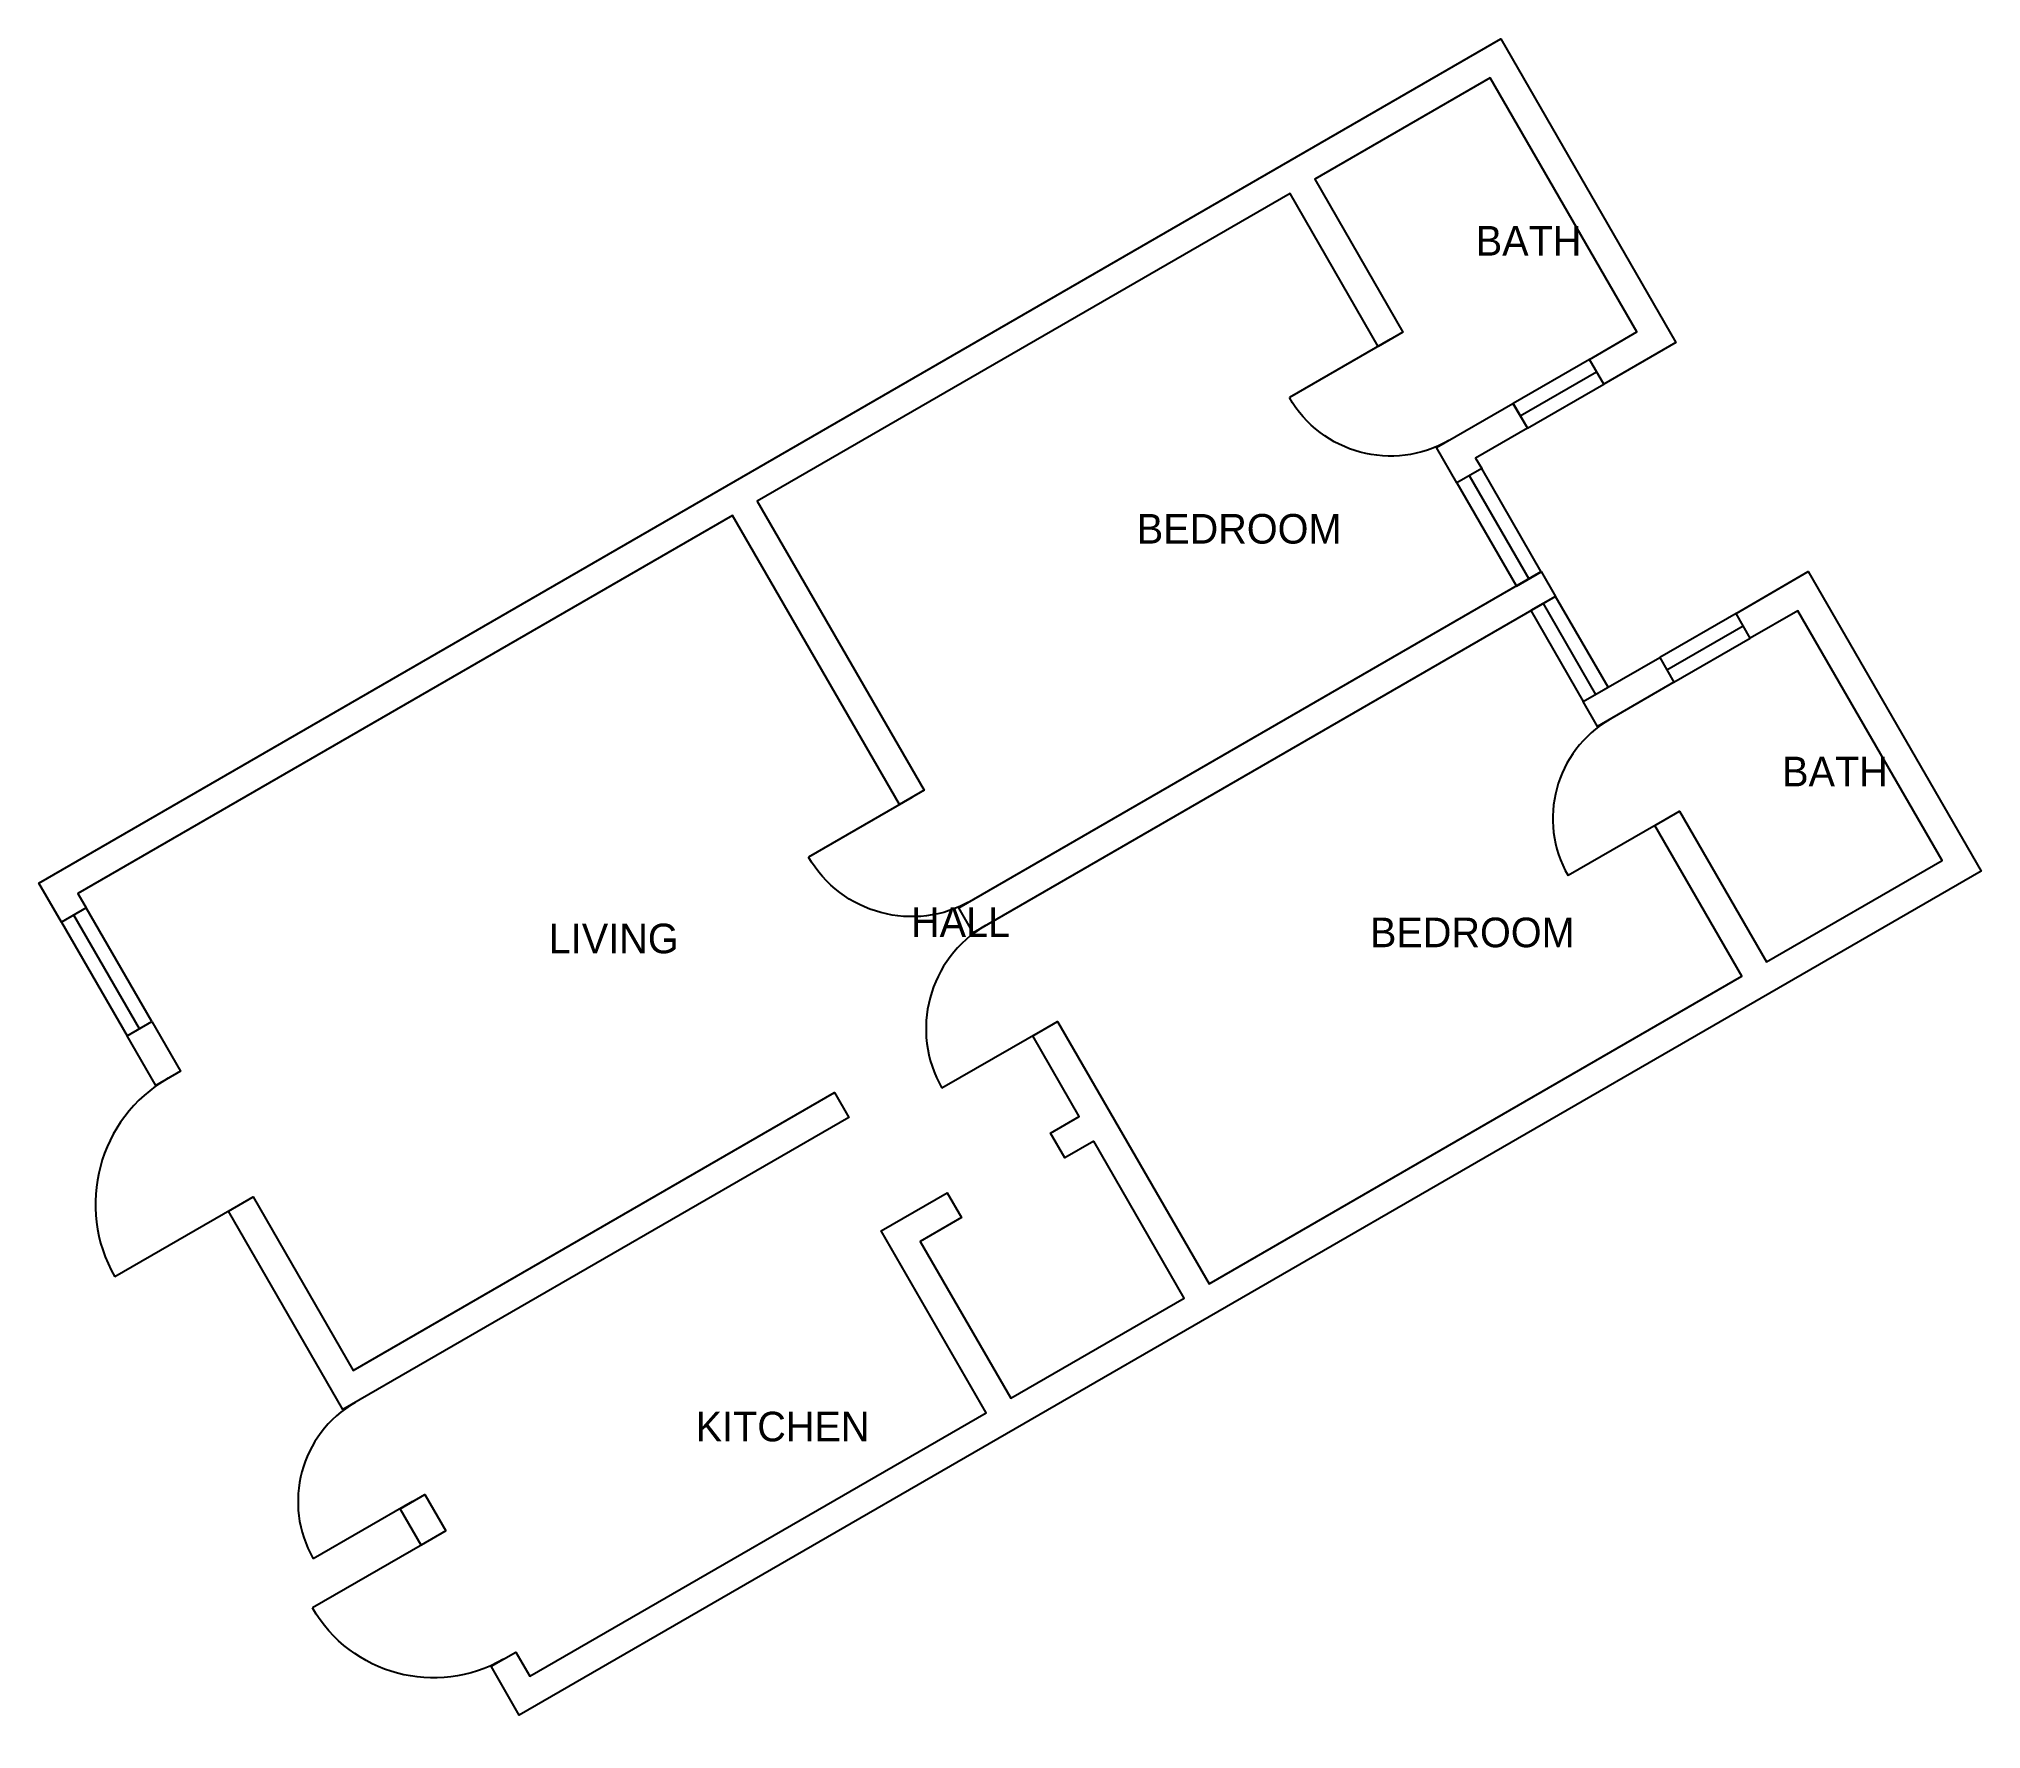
# Model space of a CAD drawing. Header units: metres. Extents: x 512335 to 512349.4, y 4012872 to 4012884.5.
import ezdxf

# ---------------------------------------------------------------- set-up
doc = ezdxf.new("R2010")
doc.units = ezdxf.units.M
for name, color, linetype in [('A-WALL-EXT', 7, 'Continuous'), ('A-WIND', 7, 'Continuous'), ('ROOM-NAMES', 7, 'Continuous')]:
    doc.layers.add(name, color=color, linetype=linetype)

# ---------------------------------------------------------------- blocks, each defined once
blk = doc.blocks.new('A$C5EED0055')
blk.add_line((0, 0), (0, 0.85))
blk.add_arc((0, 0), 0.85, 0, 90)
blk = doc.blocks.new('A$C5EED0057')
blk.add_line((0, 0), (0, 0.868))
blk.add_arc((0, 0), 0.868, 0, 90)
blk = doc.blocks.new('A$C5EED0059')
blk.add_line((0, 0), (0, 0.886))
blk.add_arc((0, 0), 0.886, 0, 90)
blk = doc.blocks.new('A$C5EED0068')
blk.add_line((0, 0), (0, 1.039))
blk.add_arc((0, 0), 1.039, 0, 90)
blk = doc.blocks.new('A$C5EED006C')
blk.add_line((0, 0), (0, 1.08))
blk.add_arc((0, 0), 1.08, 0, 90)
blk = doc.blocks.new('WIN-066')
blk.add_line((0, 0), (0.655, 0))
blk.add_lwpolyline([(0, -0.106), (0.655, -0.106), (0.655, 0.106), (0, 0.106)], close=True)
blk = doc.blocks.new('WIN-078')
blk.add_line((0, 0), (0.779, 0))
blk.add_lwpolyline([(0, -0.106), (0.779, -0.106), (0.779, 0.106), (0, 0.106)], close=True)
blk = doc.blocks.new('WIN-097')
blk.add_line((0, 0), (0.974, 0))
blk.add_lwpolyline([(0, -0.106), (0.974, -0.106), (0.974, 0.106), (0, 0.106)], close=True)
blk = doc.blocks.new('WIN-089')
blk.add_line((0, 0), (0.886, 0))
blk.add_lwpolyline([(0, -0.106), (0.886, -0.106), (0.886, 0.106), (0, 0.106)], close=True)

msp = doc.modelspace()

# ---------------------------------------------------------------- linework, layer by layer
at = {"layer": 'A-WALL-EXT'}
for points in [[(512345.798, 4012884.258), (512344.494, 4012883.505), (512345.149, 4012882.37), (512344.965, 4012882.264), (512344.31, 4012883.399), (512340.353, 4012881.114), (512341.592, 4012878.967), (512341.408, 4012878.86), (512340.168, 4012881.008), (512335.306, 4012878.201), (512335.368, 4012878.093), (512335.184, 4012877.987), (512335.016, 4012878.278), (512345.875, 4012884.548), (512347.177, 4012882.293), (512346.64, 4012881.983), (512346.534, 4012882.167), (512346.887, 4012882.371)], [(512346.073, 4012881.656), (512345.689, 4012881.434), (512345.734, 4012881.358), (512345.549, 4012881.251), (512345.399, 4012881.512), (512345.966, 4012881.84)], [(512342.852, 4012876.36), (512342.637, 4012876.236), (512342.531, 4012876.42), (512342.745, 4012876.544), (512342.4, 4012877.143), (512342.584, 4012877.249), (512343.709, 4012875.301), (512347.666, 4012877.586), (512347.019, 4012878.705), (512347.204, 4012878.811), (512347.85, 4012877.692), (512349.154, 4012878.445), (512348.082, 4012880.3), (512347.729, 4012880.097), (512347.623, 4012880.281), (512348.16, 4012880.591), (512349.444, 4012878.367), (512338.585, 4012872.097), (512338.375, 4012872.46), (512338.559, 4012872.566), (512338.663, 4012872.387), (512342.052, 4012874.344), (512341.273, 4012875.694), (512341.764, 4012875.978), (512341.87, 4012875.794), (512341.563, 4012875.616), (512342.236, 4012874.451), (512343.525, 4012875.195)], [(512341.957, 4012877.909), (512341.851, 4012878.093), (512346.176, 4012880.591), (512346.283, 4012880.407)], [(512346.488, 4012879.626), (512347.056, 4012879.953), (512347.162, 4012879.769), (512346.594, 4012879.441)], [(512335.855, 4012877.25), (512336.068, 4012876.881), (512335.884, 4012876.775), (512335.671, 4012877.143)], [(512336.424, 4012875.84), (512336.608, 4012875.946), (512337.352, 4012874.657), (512340.926, 4012876.721), (512341.032, 4012876.537), (512337.274, 4012874.367)], [(512338.04, 4012873.466), (512337.856, 4012873.36), (512337.699, 4012873.631), (512337.883, 4012873.737)]]:
    msp.add_lwpolyline(points, close=True, dxfattribs=at)

# ---------------------------------------------------------------- block references
at = {"yscale": -1, "rotation": 300}
for name, p in [('A$C5EED0057', (512345.057, 4012882.317)), ('A$C5EED0059', (512341.5, 4012878.914)), ('A$C5EED0068', (512337.948, 4012873.413))]:
    msp.add_blockref(name, p, dxfattribs=at)
at = {"rotation": 120}
for name, p in [('A$C5EED0055', (512347.112, 4012878.758)), ('A$C5EED0059', (512342.492, 4012877.196)), ('A$C5EED006C', (512336.516, 4012875.893)), ('A$C5EED0055', (512337.791, 4012873.684))]:
    msp.add_blockref(name, p, dxfattribs=at)
at = {"layer": 'A-WIND'}
for name, p, rotation in [('WIN-066', (512346.02, 4012881.748), 29.999999999999996), ('WIN-089', (512345.642, 4012881.304), -60), ('WIN-078', (512346.191, 4012880.354), -60), ('WIN-066', (512347.109, 4012879.861), 29.999999999999996), ('WIN-097', (512335.763, 4012877.196), 120)]:
    msp.add_blockref(name, p, dxfattribs=dict(at, rotation=rotation))

# ---------------------------------------------------------------- texts
at = {"layer": 'ROOM-NAMES'}
for s, p in [('BATH', (512345.69, 4012882.938)), ('BEDROOM', (512343.172, 4012880.799)), ('BATH', (512347.966, 4012878.996)), ('LIVING', (512338.804, 4012877.756)), ('HALL', (512341.495, 4012877.878)), ('BEDROOM', (512344.904, 4012877.801)), ('KITCHEN', (512339.895, 4012874.131))]:
    msp.add_text(s, height=0.22, dxfattribs=at).set_placement(p)

doc.saveas('drawing.dxf')
